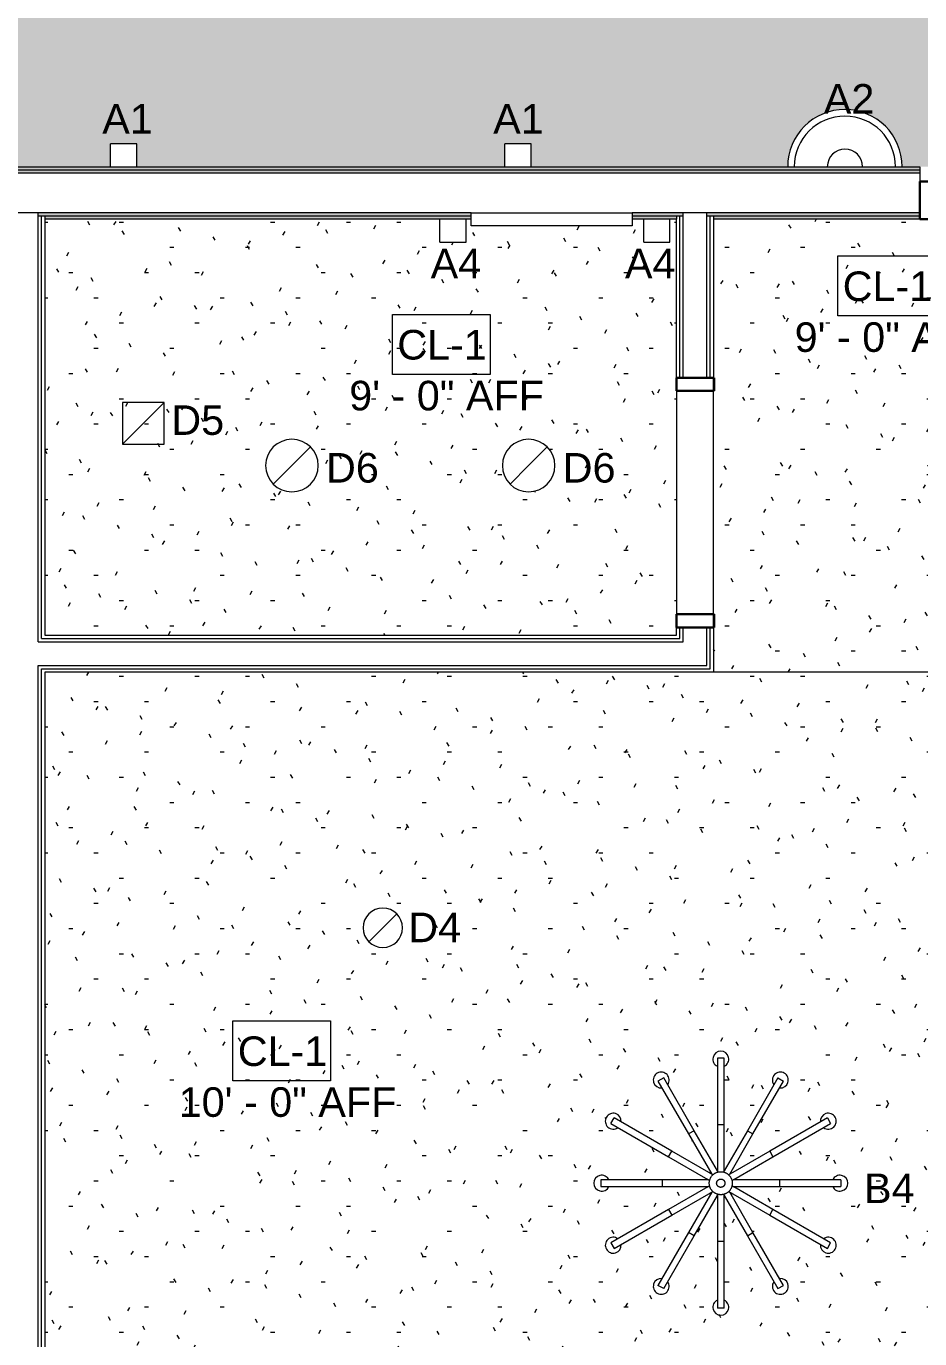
# Model space of a CAD drawing. Header units: inches. Extents: x -1176 to 1329, y -2524 to 978.
# Drawn here: x 684.7 to 820.7, y 168 to 367.7 of the extents above; entities that cross this region are included whole.
import ezdxf

# ---------------------------------------------------------------- set-up
doc = ezdxf.new("R2010")
doc.units = ezdxf.units.IN
doc.header["$MEASUREMENT"] = 0
for name, color, linetype, lineweight in [('A-CLNG', 13, 'Continuous', 18), ('A-CLNG-IDEN', 151, 'Continuous', 9), ('A-CLNG-PATT', 13, 'Continuous', 18), ('A-DOOR', 31, 'Continuous', 18), ('A-DOOR-FRAM', 31, 'Continuous', 30), ('A-WALL', 113, 'Continuous', 18), ('A-WALL-PATT', 111, 'Continuous', 18), ('E-LITE-EQPM', 33, 'Continuous', 9), ('E-LITE-EQPM-IDEN', 33, 'Continuous', 9), ('I-WALL', 2, 'Continuous', 18), ('Q-SPCQ', 91, 'Continuous', 9)]:
    doc.layers.add(name, color=color, linetype=linetype, lineweight=lineweight)
doc.styles.add('Arial', font='arial.ttf', dxfattribs={"height": 4.5})
doc.styles.add('Swis721 Lt BT', font='swissl.ttf', dxfattribs={"height": 4.5})
pattern_1 = [(0, (0, 0), (15.36, 3.84), [0.634, -10.886, 0.634, -10.886, -61.44]), (0, (0, 0), (15.36, 3.84), [-23.04, 0.634, -22.406, 0.634, -10.886, -26.88]), (0, (0, 0), (15.36, 3.84), [-57.6, 0.634, -7.046, 0.634, -18.566]), (120, (5.76, 1.92), (-11.005538, 11.38215), [0.634, -10.886, 0.634, -10.886, -61.44]), (120, (5.76, 1.92), (-11.005538, 11.38215), [-23.04, 0.634, -22.406, 0.634, -10.886, -26.88]), (120, (5.76, 1.92), (-11.005538, 11.38215), [-57.6, 0.634, -7.046, 0.634, -18.566]), (240, (7.68, 9.6), (-4.354462, -15.22215), [0.634, -10.886, 0.634, -10.886, -61.44]), (240, (7.68, 9.6), (-4.354462, -15.22215), [-23.04, 0.634, -22.406, 0.634, -10.886, -26.88]), (240, (7.68, 9.6), (-4.354462, -15.22215), [-57.6, 0.634, -7.046, 0.634, -18.566])]

# ---------------------------------------------------------------- blocks, each defined once
blk = doc.blocks.new('Single Flush - D2 2_10_ X 8_-8249392-3rd Floor RCP')
at = {"layer": 'A-DOOR-FRAM'}
for p, q in [((-19, 2.9375), (-19, -2.8125)), ((-19, 2.9375), (-17, 2.9375)), ((-17, 2.9375), (-17, -2.8125)), ((17.000004, 2.9375), (17.000004, -2.8125)), ((17.000004, 2.9375), (19.000004, 2.9375)), ((19.000004, 2.9375), (19.000004, -2.8125)), ((-19, -2.8125), (-17, -2.8125)), ((17.000004, -2.8125), (19.000004, -2.8125))]:
    blk.add_line(p, q, dxfattribs=at)
blk = doc.blocks.new('Single Flush - D1 3_ X 8_-8439542-3rd Floor RCP')
at = {"layer": 'A-DOOR-FRAM'}
for p, q in [((-20, 1.75), (-20, -4)), ((-20, 1.75), (-18, 1.75)), ((-18, 1.75), (-18, -4)), ((18.000004, 1.75), (18.000004, -4)), ((18.000004, 1.75), (20.000004, 1.75)), ((20.000004, 1.75), (20.000004, -4)), ((-20, -4), (-18, -4)), ((18.000004, -4), (20.000004, -4))]:
    blk.add_line(p, q, dxfattribs=at)
blk = doc.blocks.new('Sconce Light - Uplight - LIGHT W ROOM NUMBER-8439544-3rd Floor RCP')
at = {"layer": 'E-LITE-EQPM'}
blk.add_line((-8.71, 4), (8.71, 4), dxfattribs=at)
for radius, start in [(8.71, 360), (7.71, 0), (2.68, 0)]:
    blk.add_arc((0, 4), radius, start, 180, dxfattribs=at)
blk = doc.blocks.new('Sconce Light - Sphere - 100W - 277V-8439545-3rd Floor RCP')
at = {"layer": 'E-LITE-EQPM'}
for p, q in [((0, -4), (-2, -4)), ((-2, -4), (-2, -7.5)), ((2, -4), (0, -4)), ((2, -4), (2, -7.5)), ((-2, -7.5), (0, -7.5)), ((0, -7.5), (2, -7.5))]:
    blk.add_line(p, q, dxfattribs=at)
blk = doc.blocks.new('Iron_Chandelier_2145 - Iron_Chandelier_2145-6205901-3rd Floor RCP')
at = {"layer": 'E-LITE-EQPM'}
for p, q in [((-0.5, 19.02), (-0.5, 8.88)), ((0.5, 19.02), (-0.5, 19.02)), ((0.5, 8.88), (0.5, 19.02)), ((-8.69, 16.05), (-9.56, 15.55)), ((-4.04, 7.99), (-8.69, 16.05)), ((8.69, 16.05), (4.04, 7.99)), ((8.69, 16.05), (9.56, 15.55)), ((-9.56, 15.55), (-4.9, 7.49)), ((4.9, 7.49), (9.56, 15.55)), ((-16.72, 9.08), (-16.22, 9.94)), ((-16.72, 9.08), (-7.94, 4)), ((-7.44, 4.87), (-16.22, 9.94)), ((-4.04, 7.99), (-4.9, 7.49)), ((-0.5, 1.86), (-4.04, 7.99)), ((-0.5, 8.88), (-0.5, 2.41)), ((0.5, 8.88), (-0.5, 8.88)), ((0.5, 2.41), (0.5, 8.88)), ((4.04, 7.99), (0.5, 1.86)), ((4.04, 7.99), (4.9, 7.49)), ((16.22, 9.94), (7.44, 4.87)), ((7.94, 4), (16.72, 9.08)), ((16.22, 9.94), (16.72, 9.08)), ((-4.9, 7.49), (-1.36, 1.36)), ((1.36, 1.36), (4.9, 7.49)), ((-7.94, 4), (-7.44, 4.87)), ((-7.94, 4), (-2.34, 0.77)), ((-1.84, 1.64), (-7.44, 4.87)), ((7.44, 4.87), (1.84, 1.64)), ((2.34, 0.77), (7.94, 4)), ((7.44, 4.87), (7.94, 4)), ((-0.5, 2.41), (-0.5, 1.66)), ((0.5, 1.67), (0.5, 2.41)), ((-8.94, 0.5), (-18.25, 0.5)), ((-18.25, 0.5), (-18.25, -0.5)), ((-1.86, 0.5), (-8.94, 0.5)), ((-8.94, 0.5), (-8.94, -0.5)), ((-2.34, 0.77), (-1.69, 0.4)), ((-1.2, 1.27), (-1.84, 1.64)), ((1.84, 1.64), (1.19, 1.26)), ((1.69, 0.4), (2.34, 0.77)), ((8.94, 0.5), (1.86, 0.5)), ((18.25, 0.5), (8.94, 0.5)), ((8.94, 0.5), (8.94, -0.5)), ((18.25, 0.5), (18.25, -0.5)), ((-18.25, -0.5), (-8.94, -0.5)), ((-8.94, -0.5), (-1.86, -0.5)), ((-2.34, -0.77), (-7.94, -4)), ((-7.44, -4.87), (-1.84, -1.64)), ((-1.36, -1.36), (-4.9, -7.49)), ((-4.04, -7.99), (-0.5, -1.86)), ((-1.69, -0.4), (-2.34, -0.77)), ((-1.84, -1.64), (-1.19, -1.26)), ((-0.5, -1.67), (-0.5, -2.41)), ((0.5, -2.41), (0.5, -1.66)), ((0.5, -1.86), (4.04, -7.99)), ((1.2, -1.27), (1.84, -1.64)), ((4.9, -7.49), (1.36, -1.36)), ((2.34, -0.77), (1.69, -0.4)), ((1.84, -1.64), (7.44, -4.87)), ((1.86, -0.5), (8.94, -0.5)), ((7.94, -4), (2.34, -0.77)), ((8.94, -0.5), (18.25, -0.5)), ((-0.5, -2.41), (-0.5, -8.88)), ((0.5, -8.88), (0.5, -2.41)), ((-7.94, -4), (-16.72, -9.08)), ((-16.22, -9.94), (-7.44, -4.87)), ((-7.94, -4), (-7.44, -4.87)), ((7.44, -4.87), (7.94, -4)), ((7.44, -4.87), (16.22, -9.94)), ((16.72, -9.08), (7.94, -4)), ((-4.9, -7.49), (-9.56, -15.55)), ((-4.04, -7.99), (-4.9, -7.49)), ((4.04, -7.99), (4.9, -7.49)), ((9.56, -15.55), (4.9, -7.49)), ((-16.72, -9.08), (-16.22, -9.94)), ((-8.69, -16.05), (-4.04, -7.99)), ((-0.5, -8.88), (-0.5, -19.02)), ((0.5, -8.88), (-0.5, -8.88)), ((0.5, -19.02), (0.5, -8.88)), ((4.04, -7.99), (8.69, -16.05)), ((16.22, -9.94), (16.72, -9.08)), ((-8.69, -16.05), (-9.56, -15.55)), ((8.69, -16.05), (9.56, -15.55)), ((0.5, -19.02), (-0.5, -19.02))]:
    blk.add_line(p, q, dxfattribs=at)
at = {"layer": 'E-LITE-EQPM', "flags": 128}
for points in [[(-1.75, 0), (-1.75, 0.07), (-1.75, 0.14), (-1.74, 0.21), (-1.73, 0.28), (-1.72, 0.35), (-1.7, 0.42), (-1.68, 0.48), (-1.66, 0.55), (-1.64, 0.62), (-1.61, 0.68), (-1.59, 0.75), (-1.56, 0.81), (-1.52, 0.87), (-1.49, 0.93), (-1.45, 0.99), (-1.41, 1.05), (-1.36, 1.1), (-1.32, 1.16), (-1.27, 1.21), (-1.22, 1.26), (-1.17, 1.31), (-1.12, 1.35), (-1.06, 1.39), (-1.01, 1.44), (-0.95, 1.48), (-0.89, 1.51), (-0.83, 1.55), (-0.76, 1.58), (-0.7, 1.61), (-0.64, 1.63), (-0.57, 1.66), (-0.5, 1.68), (-0.44, 1.7), (-0.37, 1.71), (-0.3, 1.73), (-0.23, 1.74), (-0.16, 1.75), (-0.09, 1.75), (-0.02, 1.75), (0.05, 1.75), (0.12, 1.75), (0.19, 1.74), (0.26, 1.73), (0.33, 1.72), (0.4, 1.71), (0.47, 1.69), (0.53, 1.67), (0.6, 1.65), (0.67, 1.62), (0.73, 1.59), (0.79, 1.56), (0.85, 1.53), (0.92, 1.5), (0.97, 1.46), (1.03, 1.42), (1.09, 1.38), (1.14, 1.33), (1.19, 1.28), (1.24, 1.23), (1.29, 1.18), (1.34, 1.13), (1.38, 1.08), (1.43, 1.02), (1.46, 0.96), (1.5, 0.9), (1.54, 0.84), (1.57, 0.78), (1.6, 0.72), (1.63, 0.65), (1.65, 0.59), (1.67, 0.52), (1.69, 0.45), (1.71, 0.39), (1.72, 0.32), (1.74, 0.25), (1.74, 0.18), (1.75, 0.11), (1.75, 0.04), (1.75, 0)], [(1.75, 0), (1.75, -0.07), (1.75, -0.14), (1.74, -0.21), (1.73, -0.28), (1.72, -0.35), (1.7, -0.42), (1.68, -0.48), (1.66, -0.55), (1.64, -0.62), (1.61, -0.68), (1.59, -0.75), (1.56, -0.81), (1.52, -0.87), (1.49, -0.93), (1.45, -0.99), (1.41, -1.05), (1.36, -1.1), (1.32, -1.16), (1.27, -1.21), (1.22, -1.26), (1.17, -1.31), (1.12, -1.35), (1.06, -1.39), (1.01, -1.44), (0.95, -1.48), (0.89, -1.51), (0.83, -1.55), (0.76, -1.58), (0.7, -1.61), (0.64, -1.63), (0.57, -1.66), (0.5, -1.68), (0.44, -1.7), (0.37, -1.71), (0.3, -1.73), (0.23, -1.74), (0.16, -1.75), (0.09, -1.75), (0.02, -1.75), (-0.05, -1.75), (-0.12, -1.75), (-0.19, -1.74), (-0.26, -1.73), (-0.33, -1.72), (-0.4, -1.71), (-0.47, -1.69), (-0.53, -1.67), (-0.6, -1.65), (-0.67, -1.62), (-0.73, -1.59), (-0.79, -1.56), (-0.85, -1.53), (-0.92, -1.5), (-0.97, -1.46), (-1.03, -1.42), (-1.09, -1.38), (-1.14, -1.33), (-1.19, -1.28), (-1.24, -1.23), (-1.29, -1.18), (-1.34, -1.13), (-1.38, -1.08), (-1.43, -1.02), (-1.46, -0.96), (-1.5, -0.9), (-1.54, -0.84), (-1.57, -0.78), (-1.6, -0.72), (-1.63, -0.65), (-1.65, -0.59), (-1.67, -0.52), (-1.69, -0.45), (-1.71, -0.39), (-1.72, -0.32), (-1.74, -0.25), (-1.74, -0.18), (-1.75, -0.11), (-1.75, -0.04), (-1.75, 0)], [(-0.63, 0), (-0.63, 0.03), (-0.63, 0.05), (-0.62, 0.08), (-0.62, 0.1), (-0.62, 0.12), (-0.61, 0.15), (-0.6, 0.17), (-0.6, 0.2), (-0.59, 0.22), (-0.58, 0.24), (-0.57, 0.27), (-0.56, 0.29), (-0.55, 0.31), (-0.53, 0.33), (-0.52, 0.35), (-0.5, 0.38), (-0.49, 0.39), (-0.47, 0.41), (-0.46, 0.43), (-0.44, 0.45), (-0.42, 0.47), (-0.4, 0.48), (-0.38, 0.5), (-0.36, 0.51), (-0.34, 0.53), (-0.32, 0.54), (-0.3, 0.55), (-0.27, 0.57), (-0.25, 0.58), (-0.23, 0.59), (-0.2, 0.59), (-0.18, 0.6), (-0.16, 0.61), (-0.13, 0.61), (-0.11, 0.62), (-0.08, 0.62), (-0.06, 0.63), (-0.03, 0.63), (-0.01, 0.63), (0.02, 0.63), (0.04, 0.63), (0.07, 0.62), (0.09, 0.62), (0.12, 0.62), (0.14, 0.61), (0.17, 0.61), (0.19, 0.6), (0.21, 0.59), (0.24, 0.58), (0.26, 0.57), (0.28, 0.56), (0.31, 0.55), (0.33, 0.54), (0.35, 0.52), (0.37, 0.51), (0.39, 0.49), (0.41, 0.48), (0.43, 0.46), (0.45, 0.44), (0.46, 0.42), (0.48, 0.41), (0.5, 0.39), (0.51, 0.37), (0.52, 0.35), (0.54, 0.32), (0.55, 0.3), (0.56, 0.28), (0.57, 0.26), (0.58, 0.23), (0.59, 0.21), (0.6, 0.19), (0.61, 0.16), (0.61, 0.14), (0.62, 0.11), (0.62, 0.09), (0.62, 0.06), (0.63, 0.04), (0.63, 0.01), (0.63, 0)], [(0.63, 0), (0.63, -0.03), (0.63, -0.05), (0.62, -0.08), (0.62, -0.1), (0.62, -0.12), (0.61, -0.15), (0.6, -0.17), (0.6, -0.2), (0.59, -0.22), (0.58, -0.24), (0.57, -0.27), (0.56, -0.29), (0.55, -0.31), (0.53, -0.33), (0.52, -0.35), (0.5, -0.38), (0.49, -0.39), (0.47, -0.41), (0.46, -0.43), (0.44, -0.45), (0.42, -0.47), (0.4, -0.48), (0.38, -0.5), (0.36, -0.51), (0.34, -0.53), (0.32, -0.54), (0.3, -0.55), (0.27, -0.57), (0.25, -0.58), (0.23, -0.59), (0.2, -0.59), (0.18, -0.6), (0.16, -0.61), (0.13, -0.61), (0.11, -0.62), (0.08, -0.62), (0.06, -0.63), (0.03, -0.63), (0.01, -0.63), (-0.02, -0.63), (-0.04, -0.63), (-0.07, -0.62), (-0.09, -0.62), (-0.12, -0.62), (-0.14, -0.61), (-0.17, -0.61), (-0.19, -0.6), (-0.21, -0.59), (-0.24, -0.58), (-0.26, -0.57), (-0.28, -0.56), (-0.31, -0.55), (-0.33, -0.54), (-0.35, -0.52), (-0.37, -0.51), (-0.39, -0.49), (-0.41, -0.48), (-0.43, -0.46), (-0.45, -0.44), (-0.46, -0.42), (-0.48, -0.41), (-0.5, -0.39), (-0.51, -0.37), (-0.52, -0.35), (-0.54, -0.32), (-0.55, -0.3), (-0.56, -0.28), (-0.57, -0.26), (-0.58, -0.23), (-0.59, -0.21), (-0.6, -0.19), (-0.61, -0.16), (-0.61, -0.14), (-0.62, -0.11), (-0.62, -0.09), (-0.62, -0.06), (-0.63, -0.04), (-0.63, -0.01), (-0.63, 0)]]:
    blk.add_lwpolyline(points, dxfattribs=at)
at = {"layer": 'E-LITE-EQPM'}
for centre, start, end in [((0, 18.89), 90, 244.637), ((0, 18.89), 295.363, 90), ((-9.06, 15.7), 120, 274.637), ((-9.06, 15.7), 325.363, 120), ((9.06, 15.7), 60, 214.637), ((9.06, 15.7), 265.363, 60), ((-16.36, 9.44), 150, 304.637), ((-16.36, 9.44), 355.363, 150), ((16.36, 9.44), 30, 184.637), ((16.36, 9.44), 235.363, 30), ((-18.12, 0), 25.363, 180), ((-18.12, 0), 180, 334.637), ((18.12, 0), 0, 154.637), ((18.12, 0), 205.363, 0), ((-16.36, -9.44), 55.363, 210), ((-16.36, -9.44), 210, 4.637), ((16.36, -9.44), 175.363, 330), ((16.36, -9.44), 330, 124.637), ((-9.06, -15.7), 85.363, 240), ((-9.06, -15.7), 240, 34.637), ((9.06, -15.7), 145.363, 300), ((9.06, -15.7), 300, 94.637), ((0, -18.89), 115.363, 270), ((0, -18.89), 270, 64.637)]:
    blk.add_arc(centre, 1.21, start, end, dxfattribs=at)
blk = doc.blocks.new('Sconce Light - Sphere - 60W - 120V-8439171-3rd Floor RCP')
at = {"layer": 'E-LITE-EQPM'}
for p, q in [((0, 7.5), (-2, 7.5)), ((-2, 7.5), (-2, 4)), ((2, 7.5), (0, 7.5)), ((2, 7.5), (2, 4)), ((-2, 4), (0, 4)), ((0, 4), (2, 4))]:
    blk.add_line(p, q, dxfattribs=at)
blk = doc.blocks.new('L-Recessed Circular - Downlight - 8_-7245237-3rd Floor RCP')
at = {"layer": 'E-LITE-EQPM'}
for q in [(2.83, 2.83), (-2.83, -2.83)]:
    blk.add_line((0, 0), q, dxfattribs=at)
for start, end in [(360, 180), (180, 360)]:
    blk.add_arc((0, 0), 4, start, end, dxfattribs=at)
blk = doc.blocks.new('L-Recessed Square Downlight - 6_-4552745-3rd Floor RCP')
at = {"layer": 'E-LITE-EQPM'}
for p, q in [((-3.1875, -3.1875), (-3.1875, 3.1875)), ((-3.1875, 3.1875), (3.1875, 3.1875)), ((-3.1875, 3.1875), (3.1875, -3.1875)), ((3.1875, 3.1875), (3.1875, -3.1875)), ((3.1875, -3.1875), (-3.1875, -3.1875))]:
    blk.add_line(p, q, dxfattribs=at)
blk = doc.blocks.new('AC3 - AC3-8439172-3rd Floor RCP')
at = {"layer": 'Q-SPCQ'}
for p, q in [((-12.25, 3), (-12.25, 5)), ((-12.25, 5), (12.25, 5)), ((12.25, 5), (12.25, 3)), ((12.25, 3), (-12.25, 3))]:
    blk.add_line(p, q, dxfattribs=at)
blk = doc.blocks.new('L-Recessed Circular - Downlight - 6_-7313291-3rd Floor RCP')
at = {"layer": 'E-LITE-EQPM'}
for q in [(2.12, 2.12), (-2.12, -2.12)]:
    blk.add_line((0, 0), q, dxfattribs=at)
for start, end in [(360, 180), (180, 360)]:
    blk.add_arc((0, 0), 3, start, end, dxfattribs=at)

msp = doc.modelspace()

# ---------------------------------------------------------------- hatches: boundary and pattern name
at = {"layer": 'A-CLNG-PATT'}
h = msp.add_hatch(dxfattribs=at)
h.set_pattern_fill('FP_1', color=256, style=0, pattern_type=2)
h.set_pattern_definition(pattern_1)
h.paths.add_polyline_path([(1090.24, 346.35), (1090.24, 359.01), (1092.74, 359.01), (1092.74, 383.44), (603.56, 383.44), (603.56, 346.35), (647.35, 346.35), (647.57, 348.29), (648.21, 350.13), (649.25, 351.78), (650.63, 353.16), (652.28, 354.2), (654.12, 354.84), (656.06, 355.06), (657.99, 354.84), (659.84, 354.2), (661.49, 353.16), (662.87, 351.78), (663.9, 350.13), (664.55, 348.29), (664.77, 346.35), (697.56, 346.35), (697.56, 349.85), (701.56, 349.85), (701.56, 346.35), (757.56, 346.35), (757.56, 349.85), (761.56, 349.85), (761.56, 346.35), (800.61, 346.35), (800.83, 348.29), (801.48, 350.13), (802.51, 351.78), (803.89, 353.16), (805.54, 354.2), (807.38, 354.84), (809.32, 355.06), (811.26, 354.84), (813.1, 354.2), (814.75, 353.16), (816.13, 351.78), (817.17, 350.13), (817.81, 348.29), (818.03, 346.35), (897.21, 346.35), (897.21, 349.85), (901.21, 349.85), (901.21, 346.35), (980.61, 346.35), (980.83, 348.29), (981.48, 350.13), (982.51, 351.78), (983.89, 353.16), (985.54, 354.2), (987.38, 354.84), (989.32, 355.06), (991.26, 354.84), (993.1, 354.2), (994.75, 353.16), (996.13, 351.78), (997.17, 350.13), (997.81, 348.29), (998.03, 346.35), (1043.23, 346.35), (1043.23, 349.85), (1047.23, 349.85), (1047.23, 346.35), (1048.46, 346.35)], flags=0)
h.paths.add_polyline_path([(605.15, 347.46), (605.15, 351.87), (612.52, 351.87), (612.52, 347.46), (606.34, 347.46)], flags=0)
h.paths.add_polyline_path([(614.51, 348.12), (612.69, 349.68), (614.51, 351.24)], flags=0)
h.paths.add_polyline_path([(983.73, 386.44), (1092.74, 386.44), (1092.74, 399.67), (1090.94, 399.67), (1090.94, 398.84), (1083.56, 398.84), (1083.56, 403.26), (1090.24, 403.26), (1090.24, 405.05), (1047.23, 405.05), (1047.23, 401.55), (1043.23, 401.55), (1043.23, 405.05), (987.23, 405.05), (987.23, 401.55), (983.23, 401.55), (983.23, 405.05), (927.23, 405.05), (927.23, 401.55), (923.23, 401.55), (923.23, 405.05), (906.45, 405.05), (906.23, 403.11), (905.58, 401.27), (904.55, 399.62), (903.17, 398.24), (901.51, 397.2), (899.67, 396.56), (897.74, 396.34), (895.8, 396.56), (893.96, 397.2), (892.31, 398.24), (890.93, 399.62), (889.89, 401.27), (889.25, 403.11), (889.03, 405.05), (810.72, 405.05), (810.72, 401.55), (806.72, 401.55), (806.72, 405.05), (730.45, 405.05), (730.23, 403.11), (729.58, 401.27), (728.55, 399.62), (727.17, 398.24), (725.51, 397.2), (723.67, 396.56), (721.74, 396.34), (719.8, 396.56), (717.96, 397.2), (716.31, 398.24), (714.93, 399.62), (713.89, 401.27), (713.25, 403.11), (713.03, 405.05), (701.56, 405.05), (701.56, 401.55), (697.56, 401.55), (697.56, 405.05), (641.56, 405.05), (641.56, 401.55), (637.56, 401.55), (637.56, 405.05), (603.56, 405.05), (603.56, 386.44), (957.51, 386.44)], flags=0)
h.paths.add_polyline_path([(1081.58, 399.48), (1081.58, 402.59), (1083.39, 401.03), (1082.2, 400.01)], flags=0)
h = msp.add_hatch(dxfattribs=at)
h.set_pattern_fill('FP_4', color=256, style=0, pattern_type=2)
h.set_pattern_definition(pattern_1)
h.paths.add_polyline_path([(696.02, 275.04), (783.7, 275.04), (783.7, 338.35), (782.7, 338.35), (782.7, 334.85), (778.7, 334.85), (778.7, 338.35), (776.95, 338.35), (776.95, 337.35), (752.45, 337.35), (752.45, 338.35), (751.7, 338.35), (751.7, 334.85), (747.7, 334.85), (747.7, 338.35), (687.56, 338.35), (687.56, 275.04)], flags=0)
h.paths.add_polyline_path([(725.17, 296.87), (724.13, 297.01), (723.17, 297.41), (722.34, 298.04), (721.7, 298.87), (721.3, 299.84), (721.17, 300.87), (721.3, 301.91), (721.7, 302.87), (722.34, 303.7), (723.17, 304.34), (724.13, 304.74), (725.17, 304.87), (726.2, 304.74), (727.17, 304.34), (728, 303.7), (728.63, 302.87), (729.03, 301.91), (729.17, 300.87), (729.03, 299.84), (728.63, 298.87), (728, 298.04), (727.17, 297.41), (726.2, 297.01)], flags=0)
h.paths.add_polyline_path([(761.19, 296.87), (760.15, 297.01), (759.19, 297.41), (758.36, 298.04), (757.72, 298.87), (757.32, 299.84), (757.19, 300.87), (757.32, 301.91), (757.72, 302.87), (758.36, 303.7), (759.19, 304.34), (760.15, 304.74), (761.19, 304.87), (762.22, 304.74), (763.19, 304.34), (764.02, 303.7), (764.65, 302.87), (765.05, 301.91), (765.19, 300.87), (765.05, 299.84), (764.65, 298.87), (764.02, 298.04), (763.19, 297.41), (762.22, 297.01)], flags=0)
h = msp.add_hatch(dxfattribs=at)
h.set_pattern_fill('FP_1', color=256, style=0, pattern_type=2)
h.set_pattern_definition(pattern_1)
h.paths.add_polyline_path([(789.82, 269.42), (863.8, 269.42), (863.8, 338.35), (789.32, 338.35), (789.32, 269.42)], flags=0)
h.paths.add_polyline_path([(826.56, 304.04), (825.79, 304.14), (825.06, 304.44), (824.44, 304.92), (823.96, 305.54), (823.67, 306.26), (823.56, 307.04), (823.67, 307.82), (823.96, 308.54), (824.44, 309.16), (825.06, 309.64), (825.79, 309.94), (826.56, 310.04), (827.34, 309.94), (828.06, 309.64), (828.68, 309.16), (829.16, 308.54), (829.46, 307.82), (829.56, 307.04), (829.46, 306.26), (829.16, 305.54), (828.68, 304.92), (828.06, 304.44), (827.34, 304.14)], flags=0)
h = msp.add_hatch(dxfattribs=at)
h.set_pattern_fill('FP_1', color=256, style=0, pattern_type=2)
h.set_pattern_definition(pattern_1)
h.paths.add_polyline_path([(893.3, 113.89), (893.3, 269.1), (863.8, 269.1), (863.8, 269.42), (687.56, 269.42), (687.56, 113.89), (699.56, 113.89), (699.56, 117.39), (703.56, 117.39), (703.56, 113.89), (803.14, 113.89), (803.14, 119.72), (812.56, 119.72), (812.56, 123.22), (816.56, 123.22), (816.56, 119.72), (825.97, 119.72), (825.97, 113.89), (891.1, 113.89)], flags=0)
h.paths.add_polyline_path([(890.94, 122.67), (890.84, 122.7), (890.8, 122.73), (889.28, 124.25), (889.05, 124.07), (888.91, 123.93), (888.78, 123.86), (888.63, 123.75), (887.66, 123.35), (887.3, 123.31), (886.62, 123.23), (886.5, 123.25), (886.31, 123.23), (886.01, 123.31), (885.57, 123.39), (885.3, 123.5), (884.99, 123.58), (884.83, 123.69), (884.69, 123.75), (883.86, 124.38), (883.7, 124.61), (883.25, 125.19), (883.2, 125.33), (883.09, 125.49), (883, 125.8), (882.86, 126.14), (882.79, 126.58), (882.73, 126.81), (882.75, 126.99), (882.73, 127.2), (882.85, 128.17), (882.9, 128.28), (883.25, 129.13), (883.37, 129.28), (883.43, 129.41), (883.61, 129.59), (883.88, 129.94), (884.24, 130.22), (884.4, 130.38), (884.51, 130.43), (884.69, 130.57), (885.64, 130.96), (886.66, 131.1), (887.68, 130.96), (888.63, 130.57), (889.45, 129.94), (890.07, 129.13), (890.47, 128.18), (890.6, 127.16), (890.46, 126.12), (890.07, 125.19), (889.93, 125.01), (889.88, 124.89), (889.73, 124.74), (889.56, 124.52), (891.11, 122.97), (891.13, 122.87), (891.11, 122.77), (891.03, 122.7), (890.99, 122.68)], flags=0)
h.paths.add_polyline_path([(841.87, 149.77), (841.09, 149.88), (840.37, 150.18), (839.75, 150.65), (839.27, 151.27), (838.97, 152), (838.87, 152.77), (838.97, 153.55), (839.27, 154.27), (839.75, 154.89), (840.37, 155.37), (841.09, 155.67), (841.87, 155.77), (842.64, 155.67), (843.37, 155.37), (843.99, 154.89), (844.47, 154.27), (844.76, 153.55), (844.87, 152.77), (844.76, 152), (844.47, 151.27), (843.99, 150.65), (843.37, 150.18), (842.64, 149.88)], flags=0)
h.paths.add_polyline_path([(738.99, 149.77), (738.22, 149.88), (737.49, 150.18), (736.87, 150.65), (736.4, 151.27), (736.1, 152), (735.99, 152.77), (736.1, 153.55), (736.4, 154.27), (736.87, 154.89), (737.49, 155.37), (738.22, 155.67), (738.99, 155.77), (739.77, 155.67), (740.49, 155.37), (741.11, 154.89), (741.59, 154.27), (741.89, 153.55), (741.99, 152.77), (741.89, 152), (741.59, 151.27), (741.11, 150.65), (740.49, 150.18), (739.77, 149.88)], flags=0)
h.paths.add_polyline_path([(790.43, 171.56), (789.72, 171.79), (789.28, 172.4), (789.28, 173.14), (789.72, 173.75), (789.93, 173.81), (789.93, 189.79), (782.32, 176.61), (782.47, 176.45), (782.53, 175.68), (782.18, 175.06), (781.49, 174.76), (780.76, 174.91), (780.26, 175.47), (780.2, 176.24), (780.56, 176.85), (781.24, 177.16), (781.46, 177.11), (789.06, 190.29), (775.23, 182.3), (775.28, 182.08), (774.97, 181.4), (774.33, 181.03), (773.58, 181.11), (773.03, 181.61), (772.87, 182.34), (773.18, 183.02), (773.82, 183.39), (774.57, 183.31), (774.73, 183.17), (788.09, 190.88), (788.09, 191.15), (773.35, 191.15), (773.28, 190.94), (772.68, 190.51), (771.93, 190.51), (771.33, 190.94), (771.1, 191.65), (771.33, 192.36), (771.93, 192.8), (772.68, 192.8), (773.28, 192.36), (773.35, 192.15), (788.56, 192.15), (774.72, 200.13), (774.57, 199.99), (773.79, 199.93), (773.18, 200.29), (772.87, 200.97), (773.03, 201.7), (773.58, 202.2), (774.35, 202.26), (774.97, 201.9), (775.28, 201.22), (775.23, 201.01), (789.06, 193.02), (781.46, 206.2), (781.24, 206.15), (780.56, 206.45), (780.19, 207.1), (780.26, 207.84), (780.76, 208.4), (781.49, 208.55), (782.18, 208.25), (782.55, 207.6), (782.47, 206.86), (782.32, 206.7), (789.93, 193.52), (789.93, 209.49), (789.72, 209.57), (789.28, 210.17), (789.28, 210.91), (789.72, 211.52), (790.43, 211.75), (791.14, 211.52), (791.58, 210.91), (791.58, 210.17), (791.14, 209.56), (790.93, 209.49), (790.93, 193.52), (798.54, 206.7), (798.39, 206.86), (798.33, 207.63), (798.68, 208.25), (799.37, 208.55), (800.1, 208.4), (800.6, 207.84), (800.66, 207.07), (800.3, 206.45), (799.62, 206.15), (799.4, 206.2), (791.8, 193.02), (805.63, 201.01), (805.58, 201.22), (805.89, 201.9), (806.53, 202.28), (807.28, 202.2), (807.83, 201.7), (807.99, 200.97), (807.68, 200.29), (807.04, 199.92), (806.29, 199.99), (806.13, 200.14), (792.3, 192.15), (807.51, 192.15), (807.58, 192.36), (808.18, 192.8), (808.93, 192.8), (809.53, 192.36), (809.76, 191.65), (809.53, 190.94), (808.93, 190.51), (808.18, 190.51), (807.58, 190.94), (807.51, 191.15), (792.3, 191.15), (806.14, 183.18), (806.29, 183.31), (807.07, 183.38), (807.68, 183.02), (807.99, 182.34), (807.83, 181.61), (807.28, 181.11), (806.51, 181.05), (805.89, 181.4), (805.58, 182.08), (805.63, 182.3), (791.8, 190.29), (799.4, 177.11), (799.62, 177.16), (800.3, 176.85), (800.67, 176.21), (800.6, 175.47), (800.1, 174.91), (799.37, 174.76), (798.68, 175.06), (798.31, 175.71), (798.39, 176.45), (798.54, 176.61), (790.93, 189.79), (790.93, 173.81), (791.14, 173.75), (791.58, 173.14), (791.58, 172.39), (791.14, 171.79), (790.56, 171.6)], flags=0)
h.paths.add_polyline_path([(788.09, 190.88), (788.56, 191.15), (788.09, 191.15)], flags=0)
h.paths.add_polyline_path([(841.87, 227.53), (841.09, 227.64), (840.37, 227.94), (839.75, 228.41), (839.27, 229.03), (838.97, 229.76), (838.87, 230.53), (838.97, 231.31), (839.27, 232.03), (839.75, 232.66), (840.37, 233.13), (841.09, 233.43), (841.87, 233.53), (842.64, 233.43), (843.37, 233.13), (843.99, 232.66), (844.47, 232.03), (844.76, 231.31), (844.87, 230.53), (844.76, 229.76), (844.47, 229.03), (843.99, 228.41), (843.37, 227.94), (842.64, 227.64)], flags=0)
h.paths.add_polyline_path([(738.99, 227.53), (738.22, 227.64), (737.49, 227.94), (736.87, 228.41), (736.4, 229.03), (736.1, 229.76), (735.99, 230.53), (736.1, 231.31), (736.4, 232.03), (736.87, 232.66), (737.49, 233.13), (738.22, 233.43), (738.99, 233.53), (739.77, 233.43), (740.49, 233.13), (741.11, 232.66), (741.59, 232.03), (741.89, 231.31), (741.99, 230.53), (741.89, 229.76), (741.59, 229.03), (741.11, 228.41), (740.49, 227.94), (739.77, 227.64)], flags=0)
h.paths.add_polyline_path([(891.95, 257.1), (880.93, 257.1), (880.93, 268.12), (891.95, 268.12), (891.95, 262.38)], flags=0)
at = {"layer": 'A-WALL-PATT', "lineweight": 9}
h = msp.add_hatch(dxfattribs=at)
h.set_pattern_fill('FP_1', color=256, style=0, pattern_type=2)
h.set_pattern_definition(pattern_1)
h.paths.add_polyline_path([(1092.74, 345.85), (1092.74, 346.35), (974.71, 346.35), (974.71, 345.85), (1048.46, 345.85)], flags=0)
h.paths.add_polyline_path([(934.71, 345.85), (934.71, 346.35), (916.12, 346.35), (916.12, 345.85), (923.4, 345.85)], flags=0)
h.paths.add_polyline_path([(876.12, 345.85), (876.12, 346.35), (860.71, 346.35), (860.71, 345.85), (866.56, 345.85)], flags=0)
h.paths.add_polyline_path([(820.71, 345.85), (820.71, 346.35), (646.34, 346.35), (646.34, 345.85), (798.34, 345.85)], flags=0)
h.paths.add_polyline_path([(606.34, 345.85), (606.34, 346.35), (603.56, 346.35), (603.56, 345.85)], flags=0)
h = msp.add_hatch(dxfattribs=at)
h.set_pattern_fill('FP_1', color=256, style=0, pattern_type=2)
h.set_pattern_definition(pattern_1)
h.paths.add_polyline_path([(1092.74, 345.35), (1092.74, 345.85), (974.71, 345.85), (974.71, 345.35), (1048.46, 345.35)], flags=0)
h.paths.add_polyline_path([(934.71, 345.35), (934.71, 345.85), (916.12, 345.85), (916.12, 345.35), (923.4, 345.35)], flags=0)
h.paths.add_polyline_path([(860.71, 345.35), (876.12, 345.35), (876.12, 345.85), (860.71, 345.85)], flags=0)
h.paths.add_polyline_path([(820.71, 345.35), (820.71, 345.85), (646.34, 345.85), (646.34, 345.35), (798.34, 345.35)], flags=0)
h.paths.add_polyline_path([(603.56, 345.35), (606.34, 345.35), (606.34, 345.85), (603.56, 345.85)], flags=0)
h = msp.add_hatch(dxfattribs=at)
h.set_pattern_fill('FP_1', color=256, style=0, pattern_type=2)
h.set_pattern_definition(pattern_1)
h.paths.add_polyline_path([(1092.74, 338.85), (1092.74, 339.35), (1022.9, 339.35), (1022.9, 338.85), (1048.46, 338.85)], flags=0)
h.paths.add_polyline_path([(974.71, 338.85), (987.02, 338.85), (987.02, 339.35), (974.71, 339.35)], flags=0)
h.paths.add_polyline_path([(991.65, 338.85), (998.4, 338.85), (998.4, 339.35), (990.65, 339.35), (990.65, 338.85), (991.62, 338.85)], flags=0)
h.paths.add_polyline_path([(923.8, 338.85), (923.8, 339.35), (916.12, 339.35), (916.12, 338.85), (923.4, 338.85)], flags=0)
h.paths.add_polyline_path([(927.93, 338.85), (934.71, 338.85), (934.71, 339.35), (927.43, 339.35), (927.43, 338.85)], flags=0)
h.paths.add_polyline_path([(868.43, 338.85), (876.12, 338.85), (876.12, 339.35), (868.43, 339.35)], flags=0)
h.paths.add_polyline_path([(860.71, 338.85), (864.8, 338.85), (864.8, 339.35), (860.71, 339.35)], flags=0)
h.paths.add_polyline_path([(820.71, 338.85), (820.71, 339.35), (788.32, 339.35), (788.32, 338.85), (798.34, 338.85)], flags=0)
h.paths.add_polyline_path([(784.2, 338.85), (784.7, 338.85), (784.7, 339.35), (776.95, 339.35), (776.95, 338.85), (783.7, 338.85)], flags=0)
h.paths.add_polyline_path([(730.13, 338.85), (752.45, 338.85), (752.45, 339.35), (686.56, 339.35), (686.56, 338.85), (707.39, 338.85)], flags=0)
h.paths.add_polyline_path([(682.93, 338.85), (682.93, 339.35), (657.06, 339.35), (657.06, 338.85), (682.43, 338.85)], flags=0)
h.paths.add_polyline_path([(603.56, 338.85), (606.34, 338.85), (606.34, 339.35), (603.56, 339.35)], flags=0)
h.paths.add_polyline_path([(653.43, 338.85), (653.43, 339.35), (646.34, 339.35), (646.34, 338.85), (652.93, 338.85)], flags=0)
h = msp.add_hatch(dxfattribs=at)
h.set_pattern_fill('FP_1', color=256, style=0, pattern_type=2)
h.set_pattern_definition(pattern_1)
h.paths.add_polyline_path([(1092.74, 338.35), (1092.74, 338.85), (1022.9, 338.85), (1022.9, 338.35), (1048.46, 338.35)], flags=0)
h.paths.add_polyline_path([(992.65, 338.35), (998.4, 338.35), (998.4, 338.85), (991.65, 338.85), (991.65, 338.35)], flags=0)
h.paths.add_polyline_path([(986.02, 338.35), (986.02, 338.85), (974.71, 338.85), (974.71, 338.35), (980.25, 338.35)], flags=0)
h.paths.add_polyline_path([(934.71, 338.35), (934.71, 338.85), (928.43, 338.85), (928.43, 338.35)], flags=0)
h.paths.add_polyline_path([(916.12, 338.35), (922.8, 338.35), (922.8, 338.85), (916.12, 338.85)], flags=0)
h.paths.add_polyline_path([(860.71, 338.35), (863.8, 338.35), (863.8, 338.85), (860.71, 338.85)], flags=0)
h.paths.add_polyline_path([(876.12, 338.35), (876.12, 338.85), (869.43, 338.85), (869.43, 338.35)], flags=0)
h.paths.add_polyline_path([(783.7, 338.35), (783.7, 338.85), (776.95, 338.85), (776.95, 338.35), (782.7, 338.35)], flags=0)
h.paths.add_polyline_path([(789.32, 338.35), (820.71, 338.35), (820.71, 338.85), (789.32, 338.85)], flags=0)
h.paths.add_polyline_path([(752.45, 338.35), (752.45, 338.85), (687.56, 338.85), (687.56, 338.35), (751.7, 338.35)], flags=0)
h.paths.add_polyline_path([(652.43, 338.35), (652.43, 338.85), (646.34, 338.85), (646.34, 338.35), (650.55, 338.35)], flags=0)
h.paths.add_polyline_path([(681.93, 338.35), (681.93, 338.85), (658.06, 338.85), (658.06, 338.35), (661.91, 338.35)], flags=0)
h.paths.add_polyline_path([(606.34, 338.35), (606.34, 338.85), (603.56, 338.85), (603.56, 338.35)], flags=0)

# ---------------------------------------------------------------- linework, layer by layer
at = {"layer": 'A-CLNG'}
msp.add_line((863.8, 269.42), (789.32, 269.42), dxfattribs=at)
for centre, radius, start, end in [((725.17, 300.87), 4, 0, 180), ((761.19, 300.87), 4, 0, 180), ((725.17, 300.87), 4, 180, 360), ((761.19, 300.87), 4, 180, 360), ((738.99, 230.53), 3, 0, 180), ((738.99, 230.53), 3, 180, 0)]:
    msp.add_arc(centre, radius, start, end, dxfattribs=at)
at = {"layer": 'A-CLNG-IDEN', "flags": 128}
for points in [[(808.23, 332.79), (823.11, 332.79), (823.11, 323.65), (808.23, 323.65)], [(740.45, 323.88), (755.33, 323.88), (755.33, 314.75), (740.45, 314.75)], [(716.18, 216.36), (731.06, 216.36), (731.06, 207.23), (716.18, 207.23)]]:
    msp.add_lwpolyline(points, close=True, dxfattribs=at)
at = {"layer": 'A-WALL'}
for p, q in [((820.71, 345.85), (646.34, 345.85)), ((820.71, 345.35), (646.34, 345.35)), ((752.45, 339.35), (646.34, 339.35)), ((686.56, 274.04), (686.56, 339.35)), ((752.45, 338.85), (686.56, 338.85)), ((687.06, 274.54), (687.06, 338.85)), ((687.56, 338.85), (687.56, 338.35)), ((820.71, 339.35), (776.95, 339.35)), ((784.7, 338.85), (776.95, 338.85)), ((783.7, 338.85), (783.7, 338.35)), ((784.2, 314.23), (784.2, 338.85)), ((784.7, 314.23), (784.7, 339.35)), ((788.32, 314.23), (788.32, 339.35)), ((820.71, 338.85), (788.32, 338.85)), ((788.82, 314.23), (788.82, 338.85)), ((789.32, 338.85), (789.32, 338.35)), ((784.2, 274.54), (784.2, 276.23)), ((784.7, 274.04), (784.7, 276.23)), ((788.32, 270.42), (788.32, 276.23)), ((788.82, 269.92), (788.82, 276.23)), ((686.56, 274.04), (784.7, 274.04)), ((687.06, 274.54), (784.2, 274.54)), ((686.56, 113.89), (686.56, 270.42)), ((686.56, 270.42), (788.32, 270.42)), ((687.06, 113.89), (687.06, 269.92)), ((687.06, 269.92), (788.82, 269.92))]:
    msp.add_line(p, q, dxfattribs=at)
at = {"layer": 'I-WALL'}
for p, q in [((664.77, 346.35), (697.56, 346.35)), ((701.56, 346.35), (757.56, 346.35)), ((761.56, 346.35), (800.61, 346.35)), ((818.03, 346.35), (820.71, 346.35)), ((820.71, 346.35), (820.71, 338.35)), ((687.56, 338.35), (687.56, 275.04)), ((747.7, 338.35), (687.56, 338.35)), ((752.45, 338.35), (751.7, 338.35)), ((778.7, 338.35), (776.95, 338.35)), ((783.7, 338.35), (782.7, 338.35)), ((783.7, 314.23), (783.7, 338.35)), ((789.32, 338.35), (789.32, 314.23)), ((820.71, 338.35), (789.32, 338.35)), ((789.32, 314.23), (783.7, 314.23)), ((783.7, 275.04), (783.7, 276.23)), ((783.7, 276.23), (789.32, 276.23)), ((789.32, 276.23), (789.32, 269.42)), ((687.56, 275.04), (783.7, 275.04)), ((687.56, 269.42), (687.56, 113.89)), ((789.32, 269.42), (687.56, 269.42))]:
    msp.add_line(p, q, dxfattribs=at)
at = {"layer": 'I-WALL', "lineweight": 9}
for p, q in [((783.7, 314.23), (783.7, 276.23)), ((789.32, 276.23), (789.32, 314.23))]:
    msp.add_line(p, q, dxfattribs=at)

# ---------------------------------------------------------------- block references
at = {"layer": 'A-DOOR'}
msp.add_blockref('Single Flush - D1 3_ X 8_-8439542-3rd Floor RCP', (840.71, 342.35), dxfattribs=at)
at = {"layer": 'A-DOOR', "rotation": 269.9999999999998}
msp.add_blockref('Single Flush - D2 2_10_ X 8_-8249392-3rd Floor RCP', (786.51, 295.23), dxfattribs=at)
at = {"layer": 'E-LITE-EQPM'}
for name, p in [('Sconce Light - Uplight - LIGHT W ROOM NUMBER-8439544-3rd Floor RCP', (809.32, 342.35)), ('L-Recessed Circular - Downlight - 8_-7245237-3rd Floor RCP', (725.17, 300.87)), ('L-Recessed Circular - Downlight - 8_-7245237-3rd Floor RCP', (761.19, 300.87)), ('L-Recessed Circular - Downlight - 6_-7313291-3rd Floor RCP', (738.99, 230.53)), ('Iron_Chandelier_2145 - Iron_Chandelier_2145-6205901-3rd Floor RCP', (790.43, 191.65))]:
    msp.add_blockref(name, p, dxfattribs=at)
at = {"layer": 'E-LITE-EQPM', "rotation": 180}
for name, p in [('Sconce Light - Sphere - 100W - 277V-8439545-3rd Floor RCP', (699.56, 342.35)), ('Sconce Light - Sphere - 100W - 277V-8439545-3rd Floor RCP', (759.56, 342.35)), ('Sconce Light - Sphere - 60W - 120V-8439171-3rd Floor RCP', (749.7, 342.35)), ('Sconce Light - Sphere - 60W - 120V-8439171-3rd Floor RCP', (780.7, 342.35))]:
    msp.add_blockref(name, p, dxfattribs=at)
at = {"layer": 'E-LITE-EQPM', "extrusion": (0, 0, -1), "rotation": 180}
msp.add_blockref('L-Recessed Square Downlight - 6_-4552745-3rd Floor RCP', (-702.56, 307.29), dxfattribs=at)
at = {"layer": 'Q-SPCQ', "rotation": 180}
msp.add_blockref('AC3 - AC3-8439172-3rd Floor RCP', (764.7, 342.35), dxfattribs=at)

# ---------------------------------------------------------------- texts
at = {"layer": 'A-CLNG-IDEN', "char_height": 4.5, "attachment_point": 1, "style": 'Swis721 Lt BT'}
for s, insert, width in [('CL-1', (808.98, 330.41), 16.059), ('9\' - 0" AFF', (801.67, 322.67), 33.7845), ('CL-1', (741.2, 321.51), 16.059), ('9\' - 0" AFF', (733.89, 313.77), 33.7845), ('CL-1', (716.93, 213.99), 16.059), ('10\' - 0" AFF', (707.94, 206.25), 37.875)]:
    msp.add_mtext(s, dxfattribs=dict(at, insert=insert, width=width))
at = {"layer": 'E-LITE-EQPM-IDEN', "char_height": 4.5, "attachment_point": 1, "style": 'Arial'}
for s, insert, width in [('A2', (806.11, 358.93), 9.393), ('A1', (696.31, 355.88), 9.393), ('A1', (755.8, 355.88), 9.393), ('A4', (746.28, 333.87), 9.393), ('A4', (775.85, 333.87), 9.393), ('D5', (706.82, 310.04), 9.8475), ('D6', (730.36, 302.78), 9.8475), ('D6', (766.38, 302.78), 9.8475), ('D4', (742.88, 232.83), 9.8475), ('B4', (812.23, 193.12), 9.393)]:
    msp.add_mtext(s, dxfattribs=dict(at, insert=insert, width=width))

doc.saveas('drawing.dxf')
